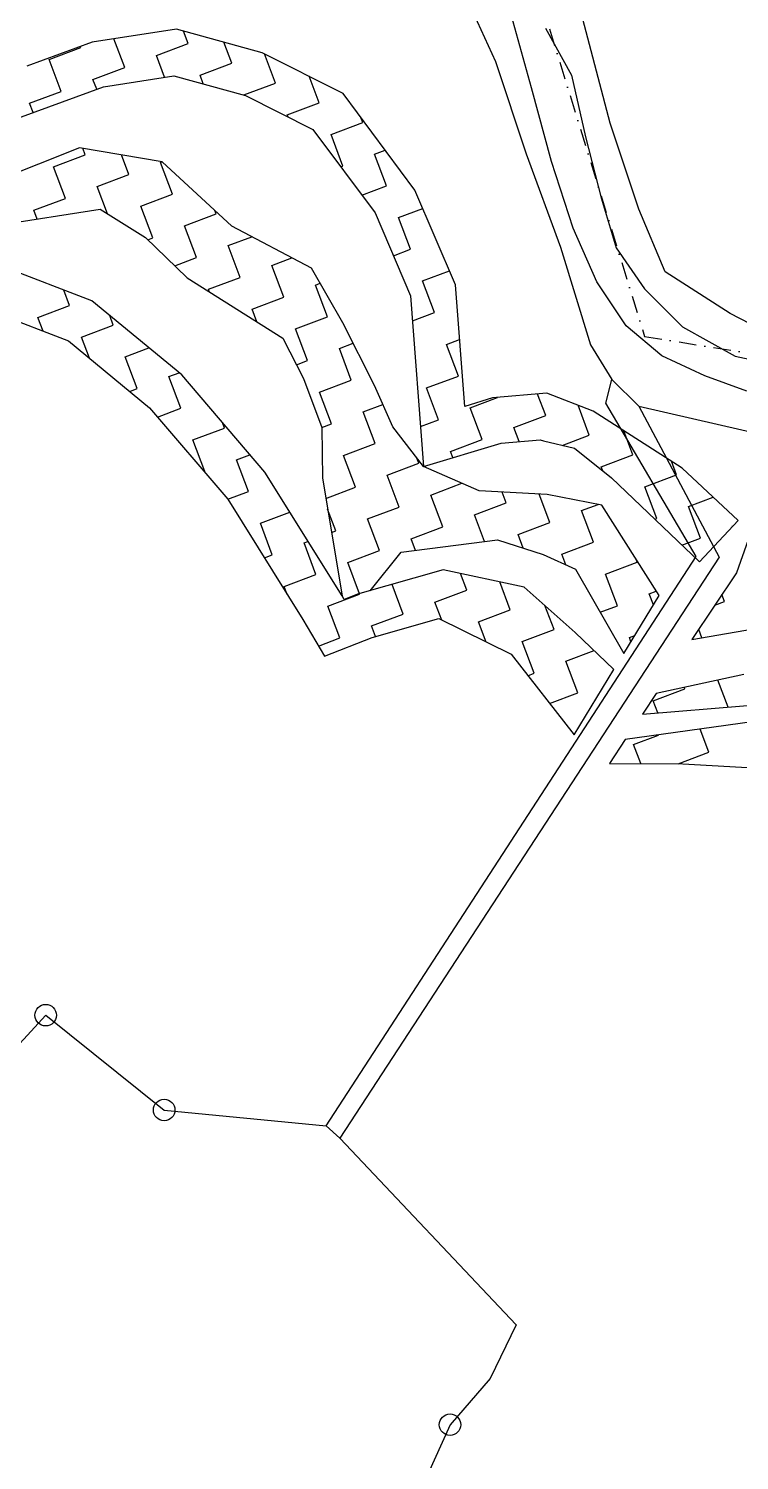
# Model space of a CAD drawing. Header units: metres. Extents: x 307096 to 311250, y 1932270 to 1936190.
# Drawn here: x 309634 to 309839.4, y 1934863 to 1935276.7 of the extents above; entities that cross this region are included whole.
import ezdxf

# ---------------------------------------------------------------- set-up
doc = ezdxf.new("R2010")
doc.units = ezdxf.units.M
doc.linetypes.add('DASHDOT', pattern=[1, 0.5, -0.25, 0, -0.25])
for name, color, linetype in [('LINE_WATER', 4, 'Continuous'), ('POLY_HATCH', 12, 'Continuous'), ('POLY_PARCEL', 6, 'Continuous'), ('POLY_WATER', 4, 'Continuous'), ('V_BOUND_STREAM_LINE', 7, 'DASHDOT')]:
    doc.layers.add(name, color=color, linetype=linetype)

msp = doc.modelspace()

# ---------------------------------------------------------------- linework, layer by layer
for centre in [(309638.95, 1934991.66), (309673.18, 1934964.27), (309755.77, 1934873.34)]:
    msp.add_circle(centre, 3.11)
at = {"layer": 'LINE_WATER'}
for p, q in [((309779.31, 1935259.61), (309773.05, 1935282.11)), ((309783.35, 1935276.85), (309790.88, 1935263.24)), ((309790.88, 1935263.24), (309794.88, 1935245.43)), ((309785.1, 1935238.37), (309779.31, 1935259.61)), ((309794.88, 1935245.43), (309799.44, 1935227.84)), ((309791.38, 1935219.09), (309785.1, 1935238.37)), ((309799.44, 1935227.84), (309803.79, 1935213.35)), ((309798.21, 1935203.58), (309791.38, 1935219.09)), ((309803.79, 1935213.35), (309811.91, 1935201.56)), ((309806.68, 1935190.83), (309798.21, 1935203.58)), ((309811.91, 1935201.56), (309822.93, 1935190.55)), ((309816.99, 1935182.16), (309806.68, 1935190.83)), ((309822.93, 1935190.55), (309838.12, 1935182.07)), ((309829.41, 1935176.42), (309816.99, 1935182.16)), ((309838.12, 1935182.07), (309851.86, 1935179.11)), ((309841.51, 1935171.99), (309829.41, 1935176.42))]:
    msp.add_line(p, q, dxfattribs=at)
at = {"layer": 'POLY_HATCH'}
for p, q in [((309676.7, 1935276.59), (309652.34, 1935272.79)), ((309701.47, 1935269.75), (309676.7, 1935276.59)), ((309652.34, 1935272.79), (309633.55, 1935265.9)), ((309724.89, 1935258.01), (309701.47, 1935269.75)), ((309627.98, 1935249.8), (309655.66, 1935259.95)), ((309655.66, 1935259.95), (309675.93, 1935263.11)), ((309675.93, 1935263.11), (309696.71, 1935257.37)), ((309696.71, 1935257.37), (309716.17, 1935247.62)), ((309745.62, 1935230.07), (309724.89, 1935258.01)), ((309716.17, 1935247.62), (309734.1, 1935223.45)), ((309648.74, 1935242.29), (309614.43, 1935228.71)), ((309672.62, 1935238.21), (309648.74, 1935242.29)), ((309692.73, 1935219.62), (309672.62, 1935238.21)), ((309757.34, 1935202.73), (309745.62, 1935230.07)), ((309613.19, 1935218.1), (309654.68, 1935224.52)), ((309654.68, 1935224.52), (309667.77, 1935216.36)), ((309734.1, 1935223.45), (309744.34, 1935199.55)), ((309715.79, 1935207.53), (309692.73, 1935219.62)), ((309667.77, 1935216.36), (309679.85, 1935204.75)), ((309652.24, 1935198.06), (309626.72, 1935207.89)), ((309724.84, 1935191.69), (309715.79, 1935207.53)), ((309679.85, 1935204.75), (309707.51, 1935187.24)), ((309760, 1935167.58), (309757.34, 1935202.73)), ((309678.26, 1935176.66), (309652.24, 1935198.06)), ((309744.34, 1935199.55), (309748.08, 1935150.18)), ((309623.75, 1935194.89), (309645.51, 1935186.51)), ((309733.98, 1935173.58), (309724.84, 1935191.69)), ((309645.51, 1935186.51), (309668.98, 1935167.2)), ((309707.51, 1935187.24), (309713.43, 1935175.62)), ((309702.22, 1935148.58), (309678.26, 1935176.66)), ((309713.43, 1935175.62), (309718.77, 1935161.46)), ((309739.23, 1935161.7), (309733.98, 1935173.58)), ((309768.07, 1935170.02), (309760, 1935167.58)), ((309783.77, 1935171.35), (309768.07, 1935170.02)), ((309797.11, 1935166.19), (309783.77, 1935171.35)), ((309668.98, 1935167.2), (309691.55, 1935140.76)), ((309822.87, 1935149.72), (309797.11, 1935166.19)), ((309718.77, 1935161.46), (309718.88, 1935146.87)), ((309748.08, 1935150.18), (309739.23, 1935161.7)), ((309748.08, 1935150.18), (309770.57, 1935156.99)), ((309770.57, 1935156.99), (309781.85, 1935157.94)), ((309781.85, 1935157.94), (309782.78, 1935157.58)), ((309782.78, 1935157.58), (309791.7, 1935155.46)), ((309791.7, 1935155.46), (309802.44, 1935146.92)), ((309724.56, 1935112.82), (309702.22, 1935148.58)), ((309764.19, 1935143.17), (309748.08, 1935150.18)), ((309839.01, 1935134.63), (309822.87, 1935149.72)), ((309718.88, 1935146.87), (309724.56, 1935112.82)), ((309802.44, 1935146.92), (309827.88, 1935122.61)), ((309691.55, 1935140.76), (309713.26, 1935106)), ((309783.85, 1935142.12), (309764.19, 1935143.17)), ((309799.67, 1935139.04), (309783.85, 1935142.12)), ((309816.15, 1935112.89), (309799.67, 1935139.04)), ((309845.31, 1935138.58), (309838.5, 1935119.49)), ((309827.88, 1935122.61), (309839.01, 1935134.63)), ((309741.61, 1935125.42), (309769.53, 1935129.02)), ((309769.53, 1935129.02), (309782.7, 1935124.75)), ((309732.7, 1935114.32), (309741.61, 1935125.42)), ((309782.7, 1935124.75), (309791.98, 1935120.55)), ((309753.83, 1935120.32), (309729.01, 1935113.27)), ((309777.16, 1935115.37), (309753.83, 1935120.32)), ((309791.98, 1935120.55), (309805.95, 1935096.16)), ((309838.5, 1935119.49), (309825.66, 1935100.19)), ((309791.94, 1935102.23), (309777.16, 1935115.37)), ((309725.17, 1935111.77), (309724.56, 1935112.82)), ((309729.01, 1935113.27), (309725.17, 1935111.77)), ((309805.95, 1935096.16), (309816.15, 1935112.89)), ((309713.26, 1935106), (309719.47, 1935095.36)), ((309733.23, 1935100.75), (309752.55, 1935106.24)), ((309752.55, 1935106.24), (309773.43, 1935095.94)), ((309825.66, 1935100.19), (309852.38, 1935104.81)), ((309719.47, 1935095.36), (309733.23, 1935100.75)), ((309803.12, 1935091.51), (309791.94, 1935102.23)), ((309773.43, 1935095.94), (309791.61, 1935072.63)), ((309791.61, 1935072.63), (309803.12, 1935091.51)), ((309840.64, 1935090.11), (309815.28, 1935084.6)), ((309815.28, 1935084.6), (309811.33, 1935078.67)), ((309811.33, 1935078.67), (309841.68, 1935081.17)), ((309843.09, 1935076.39), (309806.41, 1935071.28)), ((309806.41, 1935071.28), (309801.82, 1935064.37)), ((309801.82, 1935064.37), (309823.04, 1935064.3)), ((309823.04, 1935064.3), (309848.72, 1935062.85))]:
    msp.add_line(p, q, dxfattribs=at)
at = {"layer": 'POLY_HATCH', "linetype": 'Continuous'}
for p, q in [((309661.77, 1935265.51), (309658.65, 1935273.77)), ((309670.93, 1935268.97), (309680.08, 1935272.42)), ((309680.08, 1935272.42), (309678.72, 1935276.03)), ((309692.7, 1935266.72), (309690.4, 1935272.8)), ((309640, 1935267.76), (309649.15, 1935271.22)), ((309649.15, 1935271.22), (309649.02, 1935271.57)), ((309673.29, 1935262.7), (309670.93, 1935268.97)), ((309705.31, 1935261.01), (309702.14, 1935269.41)), ((309643.45, 1935258.6), (309640, 1935267.76)), ((309652.61, 1935262.06), (309661.77, 1935265.51)), ((309683.54, 1935263.26), (309692.7, 1935266.72)), ((309653.68, 1935259.23), (309652.61, 1935262.06)), ((309684.49, 1935260.75), (309683.54, 1935263.26)), ((309696.15, 1935257.56), (309705.31, 1935261.01)), ((309717.92, 1935255.31), (309715.04, 1935262.94)), ((309634.29, 1935255.15), (309643.45, 1935258.6)), ((309696.17, 1935257.52), (309696.15, 1935257.56)), ((309635.3, 1935252.49), (309634.29, 1935255.15)), ((309708.76, 1935251.86), (309717.92, 1935255.31)), ((309709.01, 1935251.21), (309708.76, 1935251.86)), ((309721.38, 1935246.15), (309730.53, 1935249.61)), ((309730.53, 1935249.61), (309729.93, 1935251.22)), ((309724.83, 1935236.99), (309721.38, 1935246.15)), ((309641.2, 1935236.83), (309650.36, 1935240.29)), ((309650.36, 1935240.29), (309649.66, 1935242.14)), ((309662.97, 1935234.58), (309660.84, 1935240.23)), ((309733.99, 1935240.45), (309737.06, 1935241.61)), ((309737.44, 1935231.29), (309733.99, 1935240.45)), ((309644.66, 1935227.67), (309641.2, 1935236.83)), ((309672.13, 1935238.04), (309672.6, 1935238.22)), ((309675.59, 1935228.88), (309672.13, 1935238.04)), ((309724.22, 1935236.76), (309724.83, 1935236.99)), ((309653.81, 1935231.13), (309662.97, 1935234.58)), ((309656.81, 1935223.19), (309653.81, 1935231.13)), ((309730.29, 1935228.59), (309737.44, 1935231.29)), ((309635.5, 1935224.22), (309644.66, 1935227.67)), ((309666.43, 1935225.43), (309675.59, 1935228.88)), ((309636.45, 1935221.7), (309635.5, 1935224.22)), ((309669.88, 1935216.27), (309666.43, 1935225.43)), ((309679.04, 1935219.72), (309688.2, 1935223.18)), ((309688.2, 1935223.18), (309687.83, 1935224.16)), ((309740.9, 1935222.13), (309747.89, 1935224.77)), ((309682.49, 1935210.56), (309679.04, 1935219.72)), ((309744.35, 1935212.97), (309740.9, 1935222.13)), ((309668.44, 1935215.72), (309669.88, 1935216.27)), ((309691.65, 1935214.02), (309698.49, 1935216.6)), ((309676.25, 1935208.21), (309682.49, 1935210.56)), ((309695.11, 1935204.86), (309691.65, 1935214.02)), ((309704.27, 1935208.31), (309710.09, 1935210.51)), ((309739.39, 1935211.1), (309744.35, 1935212.97)), ((309707.72, 1935199.16), (309704.27, 1935208.31)), ((309747.81, 1935203.82), (309755.61, 1935206.76)), ((309685.95, 1935201.41), (309695.11, 1935204.86)), ((309716.88, 1935202.61), (309718.29, 1935203.14)), ((309720.33, 1935193.45), (309716.88, 1935202.61)), ((309751.26, 1935194.66), (309747.81, 1935203.82)), ((309645.86, 1935196.75), (309644.2, 1935201.16)), ((309686.2, 1935200.73), (309685.95, 1935201.41)), ((309698.56, 1935195.7), (309707.72, 1935199.16)), ((309636.7, 1935193.29), (309645.86, 1935196.75)), ((309658.47, 1935191.04), (309657.44, 1935193.79)), ((309699.95, 1935192.03), (309698.56, 1935195.7)), ((309744.89, 1935192.26), (309751.26, 1935194.66)), ((309638.2, 1935189.33), (309636.7, 1935193.29)), ((309649.32, 1935187.59), (309658.47, 1935191.04)), ((309711.17, 1935190), (309720.33, 1935193.45)), ((309714.63, 1935180.84), (309711.17, 1935190)), ((309651.62, 1935181.49), (309649.32, 1935187.59)), ((309723.79, 1935184.29), (309727.81, 1935185.81)), ((309754.72, 1935185.5), (309758.53, 1935186.94)), ((309758.17, 1935176.34), (309754.72, 1935185.5)), ((309661.93, 1935181.88), (309668.77, 1935184.46)), ((309665.38, 1935172.73), (309661.93, 1935181.88)), ((309727.24, 1935175.14), (309723.79, 1935184.29)), ((309674.54, 1935176.18), (309677.49, 1935177.29)), ((309711.39, 1935179.62), (309714.63, 1935180.84)), ((309678, 1935167.02), (309674.54, 1935176.18)), ((309718.08, 1935171.68), (309727.24, 1935175.14)), ((309749.01, 1935172.89), (309758.17, 1935176.34)), ((309752.47, 1935163.73), (309749.01, 1935172.89)), ((309663.25, 1935171.92), (309665.38, 1935172.73)), ((309721.54, 1935162.52), (309718.08, 1935171.68)), ((309761.63, 1935167.18), (309769.47, 1935170.14)), ((309783.4, 1935164.93), (309781.06, 1935171.12)), ((309671.29, 1935164.49), (309678, 1935167.02)), ((309730.7, 1935165.98), (309736.39, 1935168.13)), ((309734.15, 1935156.82), (309730.7, 1935165.98)), ((309765.08, 1935158.03), (309761.63, 1935167.18)), ((309774.24, 1935161.48), (309783.4, 1935164.93)), ((309796.01, 1935159.23), (309792.75, 1935167.88)), ((309681.45, 1935157.86), (309690.61, 1935161.32)), ((309690.61, 1935161.32), (309690.02, 1935162.88)), ((309718.76, 1935161.48), (309721.54, 1935162.52)), ((309747.21, 1935161.74), (309752.47, 1935163.73)), ((309775.77, 1935157.43), (309774.24, 1935161.48)), ((309808.62, 1935153.53), (309805.98, 1935160.52)), ((309684.91, 1935148.71), (309681.45, 1935157.86)), ((309724.99, 1935153.37), (309734.15, 1935156.82)), ((309755.92, 1935154.57), (309765.08, 1935158.03)), ((309788.21, 1935156.29), (309796.01, 1935159.23)), ((309694.06, 1935152.16), (309697.93, 1935153.62)), ((309728.45, 1935144.21), (309724.99, 1935153.37)), ((309746.76, 1935151.12), (309746.18, 1935152.65)), ((309756.6, 1935152.76), (309755.92, 1935154.57)), ((309799.46, 1935150.07), (309808.62, 1935153.53)), ((309684.8, 1935148.67), (309684.91, 1935148.71)), ((309697.52, 1935143), (309694.06, 1935152.16)), ((309737.61, 1935147.66), (309746.76, 1935151.12)), ((309799.89, 1935148.95), (309799.46, 1935150.07)), ((309821.23, 1935147.82), (309819.77, 1935151.71)), ((309719.86, 1935140.97), (309728.45, 1935144.21)), ((309741.06, 1935138.5), (309737.61, 1935147.66)), ((309750.22, 1935141.96), (309759.2, 1935145.34)), ((309812.08, 1935144.37), (309821.23, 1935147.82)), ((309815.53, 1935135.21), (309812.08, 1935144.37)), ((309691.56, 1935140.75), (309697.52, 1935143)), ((309753.67, 1935132.8), (309750.22, 1935141.96)), ((309771.99, 1935139.71), (309770.82, 1935142.82)), ((309784.6, 1935134.01), (309781.49, 1935142.24)), ((309824.69, 1935138.67), (309831.82, 1935141.36)), ((309700.97, 1935133.84), (309709.44, 1935137.04)), ((309722.74, 1935131.59), (309720.38, 1935137.85)), ((309731.9, 1935135.05), (309741.06, 1935138.5)), ((309762.83, 1935136.25), (309771.99, 1935139.71)), ((309765.74, 1935128.53), (309762.83, 1935136.25)), ((309793.76, 1935137.46), (309798.54, 1935139.26)), ((309797.21, 1935128.3), (309793.76, 1935137.46)), ((309828.14, 1935129.51), (309824.69, 1935138.67)), ((309704.43, 1935124.69), (309700.97, 1935133.84)), ((309721.5, 1935131.13), (309722.74, 1935131.59)), ((309735.36, 1935125.89), (309731.9, 1935135.05)), ((309744.51, 1935129.35), (309753.67, 1935132.8)), ((309775.44, 1935130.55), (309784.6, 1935134.01)), ((309814.93, 1935134.98), (309815.53, 1935135.21)), ((309837.3, 1935132.96), (309837.54, 1935133.05)), ((309837.35, 1935132.84), (309837.3, 1935132.96)), ((309713.59, 1935128.14), (309714.72, 1935128.57)), ((309717.04, 1935118.98), (309713.59, 1935128.14)), ((309745.79, 1935125.96), (309744.51, 1935129.35)), ((309776.93, 1935126.62), (309775.44, 1935130.55)), ((309788.06, 1935124.85), (309797.21, 1935128.3)), ((309822.78, 1935127.48), (309828.14, 1935129.51)), ((309702.13, 1935123.82), (309704.43, 1935124.69)), ((309726.2, 1935122.44), (309735.36, 1935125.89)), ((309789.2, 1935121.8), (309788.06, 1935124.85)), ((309809.83, 1935122.6), (309809.53, 1935123.4)), ((309729.59, 1935113.44), (309726.2, 1935122.44)), ((309760.58, 1935114.48), (309758.77, 1935119.27)), ((309800.67, 1935119.14), (309809.83, 1935122.6)), ((309804.12, 1935109.99), (309800.67, 1935119.14)), ((309707.88, 1935115.53), (309717.04, 1935118.98)), ((309708.76, 1935113.21), (309707.88, 1935115.53)), ((309742.27, 1935107.57), (309739.04, 1935116.12)), ((309773.19, 1935108.78), (309770.15, 1935116.86)), ((309720.49, 1935109.82), (309729.65, 1935113.28)), ((309729.65, 1935113.28), (309729.59, 1935113.44)), ((309751.42, 1935111.03), (309760.58, 1935114.48)), ((309753.39, 1935105.83), (309751.42, 1935111.03)), ((309813.28, 1935113.44), (309815.32, 1935114.21)), ((309814.51, 1935110.19), (309813.28, 1935113.44)), ((309832.29, 1935110.15), (309835.05, 1935111.19)), ((309835.05, 1935111.19), (309834.3, 1935113.18)), ((309723.95, 1935100.67), (309720.49, 1935109.82)), ((309733.11, 1935104.12), (309742.27, 1935107.57)), ((309764.04, 1935105.33), (309773.19, 1935108.78)), ((309785.81, 1935103.08), (309783.19, 1935110.01)), ((309799.11, 1935108.1), (309804.12, 1935109.99)), ((309734.27, 1935101.04), (309733.11, 1935104.12)), ((309766.24, 1935099.48), (309764.04, 1935105.33)), ((309776.65, 1935099.62), (309785.81, 1935103.08)), ((309828.55, 1935100.69), (309827.63, 1935103.15)), ((309717.74, 1935098.32), (309723.95, 1935100.67)), ((309780.1, 1935090.46), (309776.65, 1935099.62)), ((309807.58, 1935100.83), (309809.16, 1935101.42)), ((309808.04, 1935099.59), (309807.58, 1935100.83)), ((309789.26, 1935093.92), (309797.4, 1935096.99)), ((309778.25, 1935089.76), (309780.1, 1935090.46)), ((309792.72, 1935084.76), (309789.26, 1935093.92)), ((309823.65, 1935085.97), (309823.49, 1935086.38)), ((309836.09, 1935080.71), (309833.16, 1935088.48)), ((309784.55, 1935081.68), (309792.72, 1935084.76)), ((309814.49, 1935082.51), (309823.65, 1935085.97)), ((309815.8, 1935079.04), (309814.49, 1935082.51)), ((309830.55, 1935067.65), (309828.05, 1935074.29)), ((309808.78, 1935069.9), (309815.97, 1935072.61)), ((309810.88, 1935064.34), (309808.78, 1935069.9)), ((309821.69, 1935064.31), (309830.55, 1935067.65))]:
    msp.add_line(p, q, dxfattribs=at)
at = {"layer": 'POLY_PARCEL'}
for p, q in [((309596.37, 1934945.41), (309638.95, 1934991.66)), ((309638.95, 1934991.66), (309673.18, 1934964.27)), ((309673.18, 1934964.27), (309719.94, 1934959.69)), ((309723.93, 1934956.14), (309774.92, 1934902.15)), ((309774.92, 1934902.15), (309767.37, 1934886.7)), ((309767.37, 1934886.7), (309755.77, 1934873.34)), ((309755.77, 1934873.34), (309693.87, 1934735.37))]:
    msp.add_line(p, q, dxfattribs=at)
at = {"layer": 'POLY_WATER'}
for p, q in [((309757.87, 1935291.33), (309768.93, 1935267.27)), ((309802.02, 1935249.39), (309792.57, 1935285.41)), ((309768.93, 1935267.27), (309777.74, 1935240.57)), ((309810.32, 1935224.55), (309802.02, 1935249.39)), ((309777.74, 1935240.57), (309787.73, 1935213.6)), ((309817.91, 1935206.46), (309810.32, 1935224.55)), ((309787.73, 1935213.6), (309796.39, 1935185.4)), ((309836.67, 1935194.43), (309817.91, 1935206.46)), ((309853.96, 1935185.52), (309836.67, 1935194.43)), ((309796.39, 1935185.4), (309802.54, 1935175.31)), ((309800.82, 1935168.49), (309802.54, 1935175.31)), ((309802.54, 1935175.31), (309810.29, 1935167.63)), ((309826.92, 1935124.19), (309800.82, 1935168.49)), ((309810.29, 1935167.63), (309833.48, 1935124.02)), ((309810.29, 1935167.63), (309849.1, 1935158.71)), ((309719.94, 1934959.69), (309826.92, 1935124.19)), ((309833.48, 1935124.02), (309723.93, 1934956.14)), ((309723.93, 1934956.14), (309719.94, 1934959.69))]:
    msp.add_line(p, q, dxfattribs=at)
at = {"layer": 'V_BOUND_STREAM_LINE', "ltscale": 10}
for p, q in [((309748.72, 1935392.45), (309811.99, 1935187.8)), ((309811.99, 1935187.8), (310137.37, 1935135.49))]:
    msp.add_line(p, q, dxfattribs=at)

doc.saveas('drawing.dxf')
